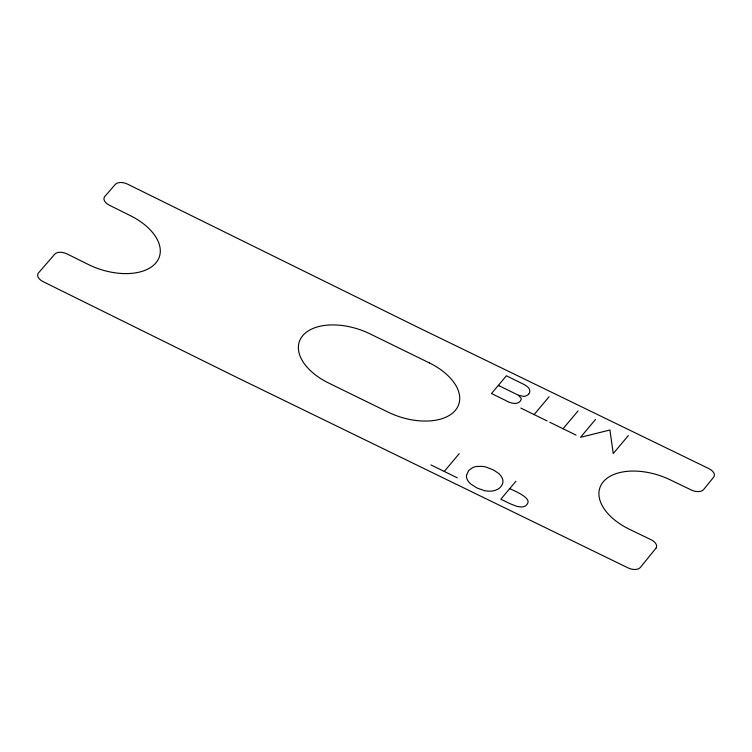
<?xml version="1.0" encoding="UTF-8"?>
<svg xmlns="http://www.w3.org/2000/svg" width="752" height="752" viewBox="0 0 752 752"><rect width="100%" height="100%" fill="white"/><g stroke="black" fill="none" stroke-linecap="round" stroke-linejoin="round"><path stroke-width="1.13" d="M444.282 471.457L459.256 453.616M534.108 414.578L549.092 396.746M515.91 481.261L500.841 499.206L507.092 502.27A64.926 37.703 18.5 0 0 510.674 503.934L516.06 506.096A16.13 9.372 18.5 0 0 517.32 506.434L520.008 506.876A10.979 6.373 18.5 0 0 522.593 506.867A7.793 4.521 18.5 0 0 524.482 506.397L524.727 506.293A10.575 6.138 18.5 0 0 526.325 505.194A24.29 14.1 18.5 0 0 527.5 503.671L528.036 502.336A8.629 5.01 18.5 0 0 527.791 500.447A10.161 5.903 18.5 0 0 527.425 499.676L526.146 498.059A30.879 17.926 18.5 0 0 524.125 496.32L521.446 494.478A38.399 22.297 18.5 0 0 518.034 492.588A60.301 35.015 18.5 0 0 514.33 490.774L509.847 488.706M563.06 428.743L578.044 410.912M595.546 419.419L580.535 437.297L609.919 430.012L613.237 453.55L628.334 435.577M499.121 385.757L498.473 385.447L518.513 395.289L523.618 396.37A9.118 5.292 18.5 0 0 526.541 395.665A20.285 11.778 18.5 0 0 528.553 394.189M520.798 408.063L547.108 420.941M549.75 422.229L576.06 435.107M430.971 464.943L457.282 477.811M518.523 395.27L521.08 398.25A5.302 3.074 18.5 0 1 521.174 399.415C518.983 405.732 510.016 403.307 505.87 400.572L491.498 393.531L506.406 375.784L524.247 384.592A14.589 8.469 18.5 0 1 527.396 386.763A7.36 4.277 18.5 0 1 529.455 389.31A14.476 8.404 18.5 0 1 529.681 391.942A9.955 5.781 18.5 0 1 528.59 394.208M466.484 475.339L466.466 476.439A18.424 10.697 18.5 0 0 467.142 479.278A17.023 9.889 18.5 0 0 467.753 480.481L468.12 481.073A15.632 9.071 18.5 0 0 470.639 483.903L476.956 487.963L484.241 490.577A15.98 9.278 18.5 0 0 488.612 491.15L489.467 491.169A17.681 10.265 18.5 0 0 491.958 491.028A18.734 10.885 18.5 0 0 495.559 490.238C499.187 489.007 502.646 485.933 502.975 481.919A18.527 10.754 18.5 0 0 502.157 477.971L501.133 476.195A15.989 9.287 18.5 0 0 498.623 473.403L493.378 469.906L486.253 467.114A16.441 9.541 18.5 0 0 481.919 466.362L476.909 466.456A18.433 10.707 18.5 0 0 472.754 467.556L468.693 470.526L466.484 475.339M655.885 548.321L640.29 567.516A9.597 5.574 18.5 0 1 628.108 567.92L237.472 377.739L43.033 281.605A9.597 5.574 18.5 0 1 38.437 272.976L54.774 254.157A9.597 5.574 18.5 0 1 67.05 253.922L88.153 264.413A52.79 30.653 18.5 0 0 155.702 263.125A52.79 30.653 18.5 0 0 130.434 215.692L109.341 205.202A9.597 5.574 18.5 0 1 104.744 196.573L115.319 184.39A9.597 5.574 18.5 0 1 127.596 184.155L417.548 327.148L708.807 468.581A9.597 5.574 18.5 0 1 713.648 477.2L703.562 489.618A9.597 5.574 18.5 0 1 691.379 490.031L670.088 479.776A52.79 30.653 18.5 0 0 603.076 482.051A52.79 30.653 18.5 0 0 629.744 529.446L651.035 539.701A9.597 5.574 18.5 0 1 655.885 548.321M429.383 362.915L370.031 333.869A52.79 30.653 18.5 0 0 302.746 335.655A52.79 30.653 18.5 0 0 328.718 383.069L388.06 412.115A52.79 30.653 18.5 0 0 455.355 410.329A52.79 30.653 18.5 0 0 429.383 362.915"/></g></svg>
